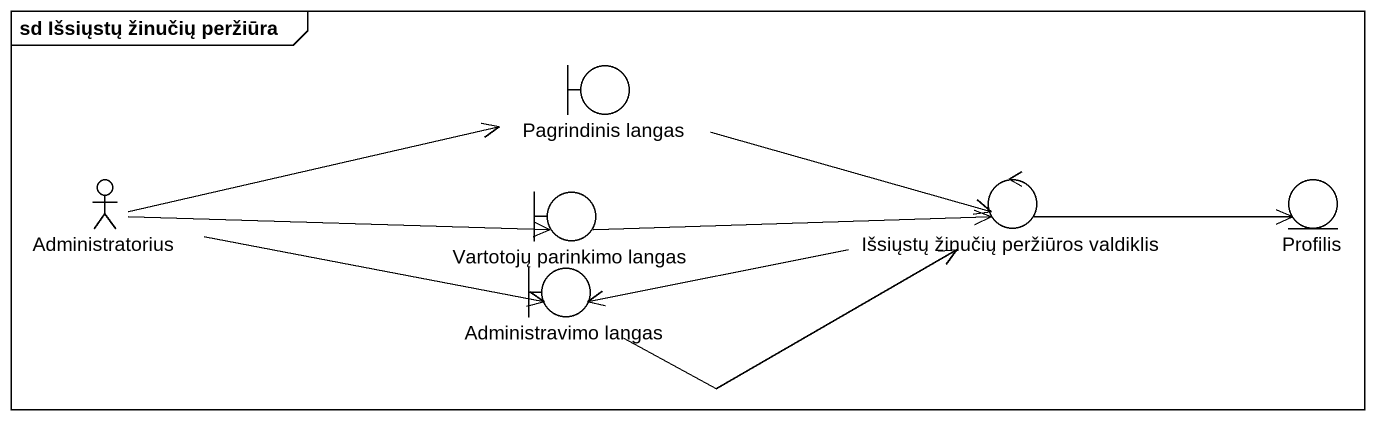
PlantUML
@startuml
mainframe sd Išsiųstų žinučių peržiūra
boundary "Pagrindinis langas" as Pagrindinis_langas
actor Administratorius
boundary "Vartotojų parinkimo langas" as Vartotojų_parinkimo_langas
control "Išsiųstų žinučių peržiūros valdiklis" as Išsiųstų_žinučių_peržiūros
entity Profilis
boundary "Administravimo langas" as Administravimo_langas
Pagrindinis_langas -right-> Išsiųstų_žinučių_peržiūros
Administratorius -right-> Pagrindinis_langas
Administratorius -right-> Vartotojų_parinkimo_langas
Administratorius -right-> Administravimo_langas
Vartotojų_parinkimo_langas -right-> Išsiųstų_žinučių_peržiūros
Išsiųstų_žinučių_peržiūros -right-> Profilis
Išsiųstų_žinučių_peržiūros -left-> Administravimo_langas
Administravimo_langas -right-> Išsiųstų_žinučių_peržiūros
@enduml
